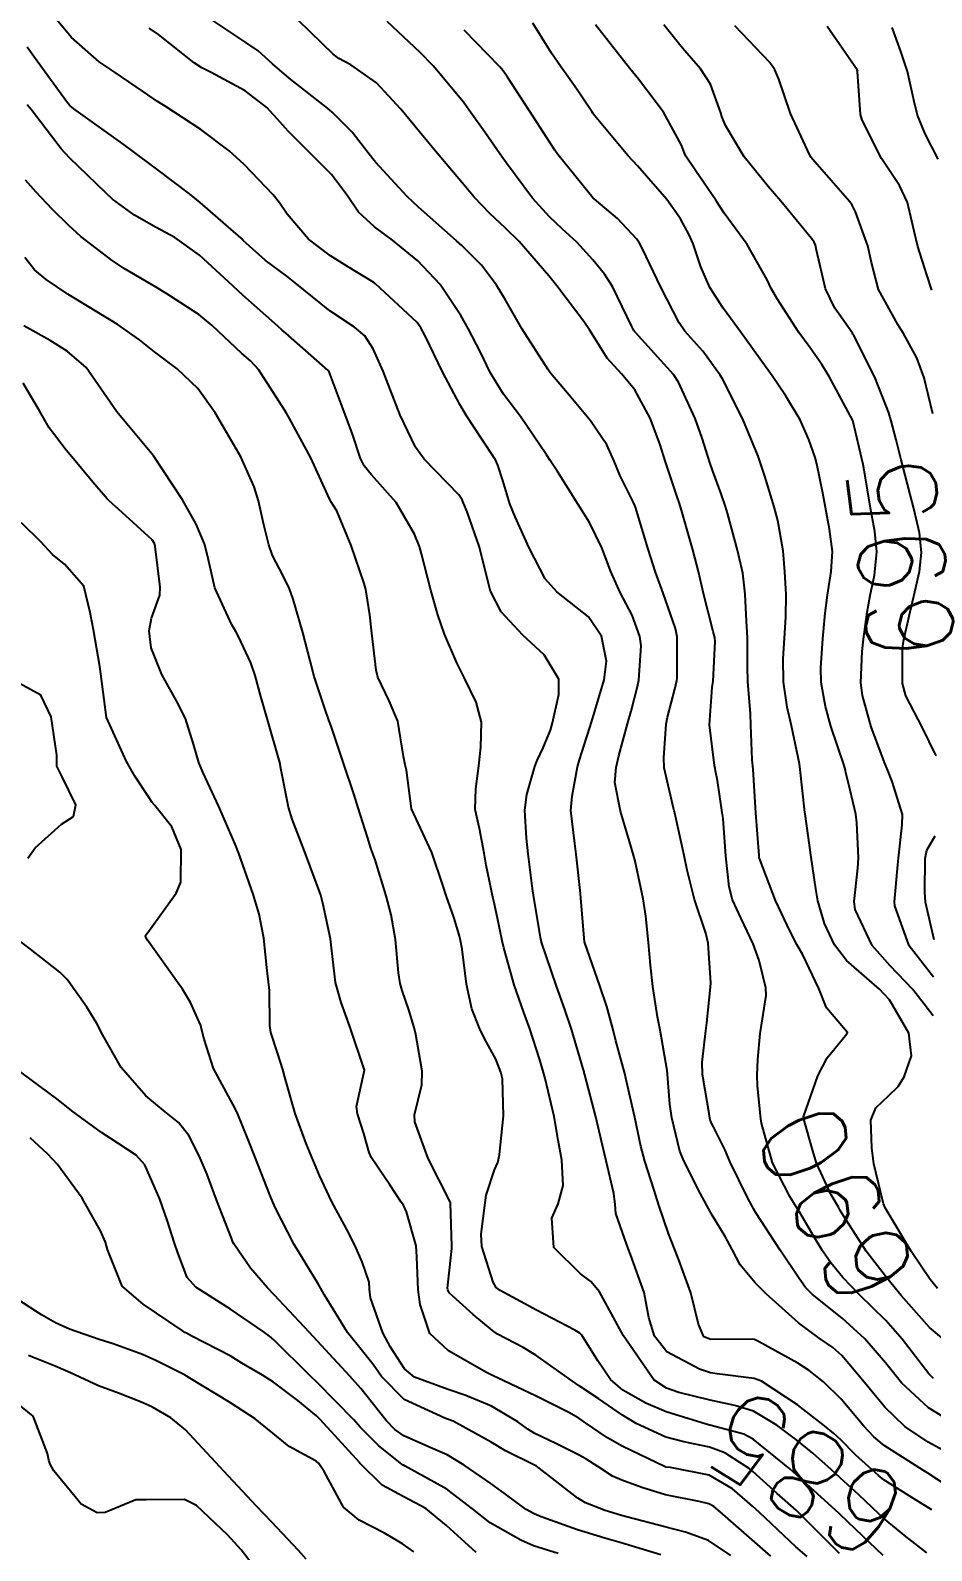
# Model space of a CAD drawing. Header units: metres. Extents: x 298520 to 308411, y 7433745 to 7450750.
# Drawn here: x 300753.3 to 300794.5, y 7444404.1 to 7444473.7 of the extents above; entities that cross this region are included whole.
import ezdxf
from ezdxf.enums import TextEntityAlignment as Align

# ---------------------------------------------------------------- set-up
doc = ezdxf.new("R2010")
doc.units = ezdxf.units.M
doc.header["$LTSCALE"] = 10
for name, color, linetype in [('Cotas', 45, 'Continuous'), ('Curvas de Nivel 1m', 11, 'Continuous'), ('Curvas de Nivel 5m', 15, 'Continuous')]:
    doc.layers.add(name, color=color, linetype=linetype)
doc.styles.add('Style-STANDARD', font='STANDARD.shx')

msp = doc.modelspace()

# ---------------------------------------------------------------- linework, layer by layer
at = {"layer": 'Curvas de Nivel 1m', "flags": 128}
for points, elevation in [([(300795.487, 7444406.915), (300794.342, 7444407.657), (300794.144, 7444407.782), (300792.354, 7444408.929), (300791.871, 7444409.32), (300791.423, 7444409.809), (300790.381, 7444411.039), (300789.576, 7444411.832), (300788.913, 7444412.357), (300788.401, 7444412.691), (300786.597, 7444413.682), (300786.412, 7444413.772), (300786.324, 7444413.783), (300784.412, 7444413.781), (300784.086, 7444413.903), (300783.85, 7444414.477), (300783.49, 7444415.91), (300782.952, 7444417.421), (300782.748, 7444417.917), (300782.47, 7444418.617), (300782.034, 7444419.924), (300781.814, 7444420.606), (300781.385, 7444421.931), (300781.206, 7444422.619), (300780.931, 7444423.936), (300780.558, 7444425.593), (300780.472, 7444425.941), (300780.07, 7444427.44), (300779.942, 7444427.95), (300779.652, 7444429.012), (300779.336, 7444429.959), (300778.633, 7444431.97), (300778.468, 7444433.972), (300778.449, 7444434.178), (300778.253, 7444435.974), (300778.181, 7444436.475), (300778.008, 7444437.977), (300778.059, 7444438.627), (300778.313, 7444439.974), (300778.401, 7444440.3), (300778.744, 7444441.349), (300778.894, 7444441.825), (300778.935, 7444441.967), (300779.011, 7444442.222), (300779.524, 7444443.959), (300779.63, 7444444.806), (300779.412, 7444445.961), (300778.806, 7444446.845), (300777.358, 7444447.985), (300776.829, 7444448.581), (300776.099, 7444449.997), (300775.45, 7444451.419), (300775.218, 7444452.007), (300774.884, 7444453.071), (300774.658, 7444453.781), (300774.549, 7444454.015), (300773.898, 7444455.02), (300773.23, 7444456.035), (300772.921, 7444456.55), (300772.129, 7444458.048), (300771.355, 7444459.66), (300771.144, 7444460.058), (300770.966, 7444460.298), (300769.058, 7444462.079), (300768.993, 7444462.128), (300767.777, 7444462.875), (300767.005, 7444463.355), (300765.989, 7444464.12), (300765.024, 7444465.26), (300764.673, 7444465.779), (300764.378, 7444466.14), (300763.053, 7444467.527), (300762.37, 7444468.167), (300761.073, 7444469.141), (300759.43, 7444470.197), (300759.086, 7444470.422), (300758.449, 7444470.853), (300757.106, 7444471.768), (300756.419, 7444472.237), (300755.124, 7444473.367), (300754.385, 7444474.257)], 687), ([(300795.205, 7444408.62), (300794.356, 7444409.081), (300793.298, 7444409.791), (300792.376, 7444410.677), (300791.443, 7444411.81), (300790.405, 7444413.045), (300789.997, 7444413.414), (300789.375, 7444413.836), (300788.423, 7444414.531), (300786.947, 7444415.865), (300786.448, 7444416.372), (300785.763, 7444417.187), (300785.385, 7444417.886), (300785.068, 7444418.491), (300784.479, 7444419.465), (300784.228, 7444419.903), (300783.927, 7444420.47), (300783.189, 7444421.913), (300782.996, 7444422.393), (300782.626, 7444423.919), (300782.542, 7444424.547), (300782.427, 7444425.921), (300782.408, 7444426.078), (300782.092, 7444427.925), (300781.976, 7444428.539), (300781.752, 7444429.929), (300781.653, 7444430.894), (300781.565, 7444431.931), (300781.439, 7444433.138), (300781.314, 7444433.933), (300780.951, 7444435.656), (300780.873, 7444435.938), (300780.682, 7444436.557), (300780.272, 7444437.946), (300780.025, 7444439.259), (300780.074, 7444439.95), (300780.202, 7444440.477), (300780.604, 7444441.942), (300780.759, 7444442.53), (300781.061, 7444443.646), (300781.113, 7444443.937), (300781.218, 7444445.507), (300781.169, 7444445.936), (300780.807, 7444446.908), (300780.266, 7444447.948), (300779.814, 7444448.937), (300779.434, 7444449.961), (300778.861, 7444451.154), (300778.336, 7444451.975), (300777.388, 7444453.485), (300777.065, 7444453.988), (300776.895, 7444454.246), (300775.698, 7444456.002), (300774.928, 7444457.028), (300774.304, 7444458.02), (300773.869, 7444458.944), (300773.308, 7444460.035), (300772.972, 7444460.618), (300772.02, 7444462.05), (300771.004, 7444463.12), (300769.845, 7444464.072), (300769.019, 7444464.685), (300768.291, 7444465.357), (300767.781, 7444466.099), (300767.047, 7444467.077), (300766.016, 7444468.12), (300765.072, 7444469.057), (300764.562, 7444469.622), (300764.084, 7444470.145), (300763.094, 7444470.91), (300761.543, 7444471.739), (300761.109, 7444471.95), (300760.758, 7444472.184), (300759.126, 7444473.481), (300758.698, 7444473.776)], 688), ([(300795.83, 7444409.758), (300794.376, 7444410.644), (300793.143, 7444411.793), (300792.402, 7444412.704), (300791.456, 7444413.81), (300790.427, 7444414.748), (300789.059, 7444415.841), (300788.751, 7444416.151), (300788.45, 7444416.568), (300787.582, 7444417.859), (300786.48, 7444419.577), (300786.367, 7444419.757), (300786.3, 7444419.873), (300786.09, 7444420.274), (300785.304, 7444421.888), (300785.065, 7444422.439), (300784.529, 7444423.512), (300784.399, 7444423.769), (300784.364, 7444423.902), (300784.329, 7444424.109), (300784.03, 7444425.905), (300784.011, 7444426.463), (300784.188, 7444427.904), (300784.23, 7444428.26), (300784.405, 7444429.902), (300784.409, 7444430.098), (300784.288, 7444431.903), (300784.177, 7444432.365), (300783.663, 7444433.91), (300783.326, 7444435.253), (300783.197, 7444435.915), (300782.763, 7444437.859), (300782.748, 7444437.919), (300782.741, 7444437.957), (300782.705, 7444438.082), (300782.271, 7444439.925), (300782.26, 7444440.395), (300782.37, 7444441.924), (300782.425, 7444442.254), (300782.769, 7444443.527), (300782.863, 7444443.919), (300782.876, 7444444.02), (300782.871, 7444445.919), (300782.799, 7444446.301), (300782.227, 7444447.926), (300781.887, 7444448.875), (300781.542, 7444449.933), (300780.96, 7444451.85), (300780.932, 7444451.939), (300780.874, 7444452.07), (300780.252, 7444453.315), (300779.982, 7444453.954), (300779.651, 7444454.71), (300778.911, 7444455.8), (300778.77, 7444455.971), (300777.928, 7444456.98), (300777.078, 7444457.989), (300776.945, 7444458.17), (300775.773, 7444460.002), (300774.983, 7444461.381), (300774.608, 7444462.016), (300773.909, 7444462.934), (300773.011, 7444463.83), (300772.777, 7444464.042), (300771.028, 7444465.586), (300770.519, 7444466.065), (300769.056, 7444467.639), (300768.707, 7444468.085), (300767.994, 7444469.018), (300767.081, 7444469.929), (300766.867, 7444470.112), (300765.103, 7444471.481), (300764.349, 7444472.141), (300763.695, 7444472.728), (300763.122, 7444473.114), (300761.523, 7444474.176)], 689), ([(300795.086, 7444413.77), (300794.421, 7444414.323), (300793.129, 7444415.793), (300792.451, 7444416.614), (300791.526, 7444417.809), (300790.479, 7444419.431), (300790.337, 7444419.678), (300790.25, 7444419.823), (300789.92, 7444420.4), (300789.255, 7444421.839), (300789.077, 7444422.4), (300788.668, 7444423.848), (300788.655, 7444423.969), (300789.305, 7444425.839), (300789.739, 7444426.658), (300790.581, 7444427.69), (300790.645, 7444427.756), (300790.669, 7444427.819), (300790.584, 7444427.92), (300789.709, 7444428.948), (300789.361, 7444429.839), (300788.626, 7444431.373), (300788.357, 7444431.853), (300788.049, 7444432.446), (300787.38, 7444433.863), (300786.671, 7444435.711), (300786.632, 7444435.83), (300786.628, 7444435.871), (300786.621, 7444435.923), (300786.48, 7444437.872), (300786.459, 7444438.119), (300786.346, 7444439.874), (300786.31, 7444440.293), (300786.248, 7444441.875), (300786.226, 7444442.408), (300786.103, 7444443.877), (300786.087, 7444444.57), (300786.089, 7444445.877), (300786.044, 7444446.638), (300785.988, 7444447.878), (300785.879, 7444448.833), (300785.636, 7444449.882), (300785.174, 7444451.581), (300785.079, 7444451.888), (300784.879, 7444452.46), (300784.503, 7444453.51), (300784.374, 7444453.898), (300784.017, 7444455.016), (300783.688, 7444455.908), (300782.938, 7444457.576), (300782.708, 7444457.922), (300780.962, 7444459.842), (300780.915, 7444459.893), (300780.884, 7444459.941), (300780.789, 7444460.12), (300779.909, 7444461.956), (300779.546, 7444462.509), (300779.005, 7444463.175), (300778.272, 7444463.977), (300777.62, 7444464.582), (300777.024, 7444465.133), (300776.243, 7444465.998), (300775.057, 7444467.59), (300774.761, 7444468.015), (300774.06, 7444469.012), (300773.339, 7444470.036), (300773.232, 7444470.185), (300773.086, 7444470.382), (300771.703, 7444472.054), (300771.112, 7444472.658), (300769.602, 7444474.075)], 691), ([(300794.781, 7444416.11), (300794.45, 7444416.526), (300793.594, 7444417.789), (300792.481, 7444419.642), (300792.395, 7444419.801), (300792.311, 7444419.976), (300791.878, 7444421.806), (300791.783, 7444422.545), (300791.742, 7444423.808), (300791.967, 7444424.377), (300792.544, 7444424.916), (300792.989, 7444425.355), (300793.27, 7444425.793), (300793.605, 7444426.751), (300793.471, 7444427.791), (300792.598, 7444429.312), (300792.127, 7444429.805), (300790.622, 7444431.109), (300790.074, 7444431.828), (300789.621, 7444432.814), (300789.315, 7444433.84), (300789.216, 7444434.399), (300789.008, 7444435.845), (300788.728, 7444437.824), (300788.727, 7444437.85), (300788.721, 7444437.868), (300788.705, 7444438.033), (300788.509, 7444439.852), (300788.466, 7444440.114), (300788.099, 7444441.857), (300787.914, 7444442.706), (300787.741, 7444443.86), (300787.726, 7444444.918), (300787.782, 7444445.86), (300787.842, 7444446.825), (300787.854, 7444447.86), (300787.8, 7444448.893), (300787.727, 7444449.861), (300787.479, 7444451.249), (300787.313, 7444451.866), (300786.887, 7444453.271), (300786.691, 7444453.872), (300786.572, 7444454.197), (300785.878, 7444455.88), (300784.941, 7444457.73), (300784.844, 7444457.891), (300784.046, 7444458.996), (300783.229, 7444459.916), (300782.968, 7444460.287), (300782.127, 7444461.929), (300781.277, 7444463.671), (300781.143, 7444463.939), (300781.015, 7444464.134), (300780.14, 7444465.069), (300779.071, 7444465.96), (300779.033, 7444465.999), (300777.406, 7444467.985), (300777.265, 7444468.187), (300777.068, 7444468.5), (300776.102, 7444470), (300775.098, 7444471.524), (300774.902, 7444471.814), (300774.734, 7444472.016), (300773.128, 7444473.685)], 692), ([(300794.591, 7444428.588), (300793.653, 7444429.789), (300792.619, 7444430.864), (300791.8, 7444431.808), (300791.022, 7444433.443), (300790.971, 7444433.817), (300791.147, 7444435.337), (300791.175, 7444435.815), (300791.1, 7444437.413), (300791.048, 7444437.817), (300790.717, 7444439.236), (300790.6, 7444439.7), (300790.572, 7444439.822), (300790.513, 7444440.036), (300789.907, 7444441.833), (300789.661, 7444442.735), (300789.467, 7444443.84), (300789.448, 7444444.508), (300789.538, 7444445.839), (300789.639, 7444447.01), (300789.749, 7444447.836), (300789.92, 7444448.92), (300789.976, 7444449.833), (300789.845, 7444450.848), (300789.657, 7444451.838), (300789.535, 7444452.496), (300789.26, 7444453.844), (300789.183, 7444454.133), (300788.904, 7444454.953), (300788.497, 7444455.854), (300787.825, 7444456.966), (300787.214, 7444457.867), (300786.947, 7444458.25), (300785.768, 7444459.882), (300784.979, 7444460.968), (300784.372, 7444461.899), (300783.948, 7444462.852), (300783.602, 7444463.911), (300783.423, 7444464.32), (300783.024, 7444465.044), (300782.403, 7444465.926), (300781.056, 7444467.466), (300780.615, 7444467.944), (300779.081, 7444469.779), (300779.01, 7444469.888), (300778.965, 7444469.962), (300778.205, 7444471.084), (300777.56, 7444471.983), (300777.112, 7444472.626), (300776.264, 7444473.999)], 693), ([(300794.611, 7444430.345), (300793.49, 7444431.791), (300792.833, 7444433.616), (300792.824, 7444433.798), (300792.978, 7444435.489), (300792.998, 7444435.797), (300793.166, 7444437.326), (300793.182, 7444437.795), (300792.718, 7444439.298), (300792.509, 7444439.802), (300792.359, 7444440.174), (300791.751, 7444441.81), (300791.349, 7444443.233), (300791.279, 7444443.815), (300791.346, 7444445.256), (300791.402, 7444445.814), (300791.568, 7444447.056), (300791.705, 7444447.811), (300791.899, 7444448.742), (300792.019, 7444449.808), (300791.926, 7444450.74), (300791.724, 7444451.811), (300791.498, 7444453.203), (300791.379, 7444453.815), (300790.913, 7444455.82), (300789.828, 7444457.837), (300789.496, 7444458.389), (300788.956, 7444459.145), (300788.437, 7444459.855), (300787.451, 7444461.392), (300787.182, 7444461.868), (300786.989, 7444462.258), (300786.075, 7444463.879), (300785.027, 7444465.303), (300784.794, 7444465.657), (300784.643, 7444465.896), (300783.711, 7444467.253), (300783.268, 7444467.917), (300783.204, 7444468.058), (300783.068, 7444468.426), (300782.241, 7444469.928), (300781.098, 7444471.439), (300780.686, 7444471.944), (300779.132, 7444473.922)], 694), ([(300794.57, 7444456.123), (300794.183, 7444457.781), (300793.847, 7444458.682), (300793.239, 7444459.796), (300793.132, 7444459.964), (300792.967, 7444460.207), (300792.09, 7444461.809), (300791.766, 7444463.047), (300791.598, 7444463.814), (300791.028, 7444465.367), (300790.881, 7444465.672), (300790.769, 7444465.824), (300789.062, 7444467.78), (300789.009, 7444467.851), (300788.922, 7444467.994), (300788.053, 7444469.86), (300787.527, 7444471.437), (300787.349, 7444471.868), (300787.108, 7444472.202), (300785.511, 7444473.886)], 696), ([(300794.526, 7444461.777), (300794.294, 7444462.48), (300793.885, 7444463.787), (300793.718, 7444464.487), (300793.414, 7444465.794), (300793.044, 7444466.572), (300792.231, 7444467.808), (300791.335, 7444469.563), (300791.264, 7444469.818), (300791.128, 7444471.795), (300791.125, 7444471.82), (300791.104, 7444471.862), (300789.734, 7444473.841)], 697), ([(300794.814, 7444467.774), (300794.228, 7444468.936), (300793.874, 7444469.788), (300793.717, 7444470.418), (300793.421, 7444471.795), (300793.117, 7444472.71), (300792.718, 7444473.804)], 698), ([(300794.523, 7444405.975), (300794.326, 7444406.108), (300793.495, 7444406.624), (300792.338, 7444407.353), (300792.091, 7444407.554), (300791.798, 7444407.808), (300791.029, 7444408.499), (300790.357, 7444409.184), (300790.025, 7444409.491), (300789.617, 7444409.831), (300788.377, 7444410.792), (300786.738, 7444411.867), (300786.394, 7444411.996), (300784.698, 7444412.198), (300784.396, 7444412.249), (300783.89, 7444412.413), (300782.406, 7444413.212), (300781.828, 7444413.926), (300781.576, 7444414.778), (300781.361, 7444415.931), (300780.729, 7444417.669), (300780.632, 7444417.938), (300780.468, 7444418.417), (300780.067, 7444419.535), (300780.034, 7444419.947), (300779.977, 7444420.461), (300779.62, 7444421.953), (300779.407, 7444422.842), (300779.144, 7444423.961), (300778.642, 7444425.889), (300778.617, 7444425.969), (300778.608, 7444426.014), (300778.565, 7444426.161), (300778.035, 7444427.975), (300777.745, 7444428.825), (300777.325, 7444429.983), (300776.663, 7444431.959), (300776.655, 7444431.99), (300776.634, 7444432.098), (300776.315, 7444433.993), (300776.249, 7444434.402), (300776.055, 7444435.996), (300775.974, 7444436.707), (300775.901, 7444437.998), (300775.993, 7444438.714), (300776.359, 7444439.994), (300776.457, 7444440.262), (300776.736, 7444440.841), (300777.078, 7444441.657), (300777.167, 7444441.986), (300777.457, 7444443.292), (300777.462, 7444443.983), (300776.784, 7444445.101), (300775.801, 7444446), (300774.809, 7444447.065), (300774.332, 7444448.017), (300774.025, 7444449.212), (300773.83, 7444450.025), (300773.264, 7444451.637), (300773.093, 7444452.037), (300773.026, 7444452.189), (300772.877, 7444452.415), (300771.295, 7444454.056), (300770.898, 7444454.609), (300770.191, 7444456.067), (300769.721, 7444457.282), (300769.408, 7444458.075), (300768.953, 7444459.103), (300768.574, 7444459.7), (300768.106, 7444460.093), (300766.974, 7444460.843), (300765.383, 7444462.126), (300764.996, 7444462.422), (300764.018, 7444463.159), (300763.012, 7444464.061), (300762.908, 7444464.161), (300761.029, 7444465.803), (300760.547, 7444466.185), (300759.05, 7444467.315), (300757.847, 7444468.218), (300757.39, 7444468.549), (300757.068, 7444468.778), (300755.248, 7444470.081), (300755.083, 7444470.211), (300755.048, 7444470.25), (300754.915, 7444470.422), (300753.58, 7444472.265), (300753.119, 7444472.91)], 686), ([(300792.294, 7444403.894), (300791.044, 7444405.087), (300790.322, 7444405.779), (300790.268, 7444405.831), (300788.34, 7444407.585), (300788.033, 7444407.853), (300786.356, 7444409.21), (300785.924, 7444409.442), (300784.363, 7444409.861), (300784.198, 7444409.902), (300782.371, 7444410.463), (300781.439, 7444410.867), (300780.386, 7444411.454), (300779.813, 7444411.949), (300779.245, 7444412.801), (300778.507, 7444413.969), (300778.414, 7444414.071), (300778.186, 7444414.202), (300776.43, 7444415.114), (300774.771, 7444416.015), (300774.58, 7444416.154), (300774.447, 7444416.396), (300773.937, 7444418.025), (300773.9, 7444418.594), (300774.083, 7444420.024), (300774.131, 7444420.381), (300774.506, 7444421.531), (300774.656, 7444421.873), (300774.7, 7444422.017), (300774.733, 7444422.235), (300774.92, 7444424.006), (300774.87, 7444425.695), (300774.799, 7444426.008), (300774.569, 7444426.604), (300774.071, 7444427.511), (300773.824, 7444428.021), (300773.474, 7444428.909), (300773.233, 7444430.031), (300773.033, 7444431.628), (300772.958, 7444432.035), (300772.893, 7444432.293), (300772.643, 7444433.095), (300772.308, 7444434.043), (300772.144, 7444434.561), (300771.638, 7444436.05), (300770.703, 7444438.06), (300770.476, 7444439.82), (300770.424, 7444440.064), (300770.345, 7444440.45), (300770.083, 7444442.07), (300769.689, 7444443.003), (300769.168, 7444444.084), (300769.089, 7444444.398), (300768.89, 7444446.089), (300768.805, 7444446.928), (300768.624, 7444448.092), (300768.55, 7444448.369), (300767.951, 7444450.099), (300767.289, 7444451.683), (300767.023, 7444452.108), (300766.965, 7444452.2), (300766.876, 7444452.402), (300766.097, 7444454.118), (300765.123, 7444455.916), (300764.999, 7444456.129), (300764.915, 7444456.281), (300763.703, 7444458.149), (300763.339, 7444458.546), (300762.95, 7444458.893), (300761.58, 7444460.174), (300760.97, 7444460.672), (300759.629, 7444461.548), (300758.989, 7444461.93), (300758.525, 7444462.207), (300757.557, 7444462.78), (300757.002, 7444463.144), (300755.571, 7444464.244), (300755.018, 7444464.737), (300754.259, 7444465.495), (300753.529, 7444466.273), (300753.041, 7444466.823)], 684), ([(300790.295, 7444403.982), (300788.442, 7444405.849), (300788.324, 7444405.964), (300787.454, 7444406.736), (300786.342, 7444407.729), (300786.265, 7444407.794), (300786.168, 7444407.873), (300785.052, 7444408.592), (300784.352, 7444408.848), (300783.176, 7444409.09), (300782.357, 7444409.308), (300780.992, 7444409.934), (300780.368, 7444410.308), (300779.28, 7444411.056), (300778.388, 7444411.66), (300777.924, 7444411.975), (300776.404, 7444413.062), (300775.823, 7444413.415), (300774.652, 7444414.016), (300774.415, 7444414.179), (300773.539, 7444414.916), (300772.441, 7444415.903), (300772.372, 7444416.041), (300772.36, 7444416.125), (300772.452, 7444416.943), (300772.56, 7444417.941), (300772.56, 7444418.039), (300772.5, 7444420.023), (300772.495, 7444420.04), (300772.483, 7444420.079), (300771.472, 7444422.05), (300770.857, 7444423.729), (300770.842, 7444424.057), (300771.177, 7444425.431), (300771.195, 7444426.054), (300770.913, 7444427.723), (300770.836, 7444428.057), (300770.591, 7444428.865), (300770.279, 7444429.744), (300770.184, 7444430.066), (300770.121, 7444430.557), (300769.985, 7444432.07), (300769.782, 7444433.211), (300769.557, 7444434.076), (300769.04, 7444435.722), (300768.904, 7444436.087), (300768.847, 7444436.25), (300768.69, 7444436.758), (300768.268, 7444438.094), (300768.064, 7444438.742), (300767.617, 7444440.101), (300767.026, 7444441.83), (300766.927, 7444442.108), (300766.758, 7444442.592), (300766.257, 7444444.115), (300766.07, 7444444.827), (300765.737, 7444446.121), (300765.297, 7444447.644), (300765.132, 7444448.127), (300764.829, 7444448.719), (300764.348, 7444449.647), (300764.182, 7444450.14), (300763.955, 7444451.045), (300763.702, 7444452.148), (300763.515, 7444452.786), (300762.893, 7444454.16), (300761.718, 7444456.172), (300760.93, 7444457.289), (300759.983, 7444458.19), (300758.951, 7444458.961), (300758.252, 7444459.507), (300757.236, 7444460.226), (300756.965, 7444460.395), (300756.584, 7444460.619), (300754.983, 7444461.603), (300753.99, 7444462.265), (300753.446, 7444462.722), (300753.003, 7444463.283)], 683), ([(300788.828, 7444403.845), (300788.299, 7444404.288), (300786.637, 7444405.867), (300786.326, 7444406.152), (300785.398, 7444406.949), (300784.34, 7444407.561), (300782.559, 7444407.918), (300782.343, 7444407.94), (300782.32, 7444407.943), (300780.352, 7444408.891), (300779.681, 7444409.275), (300778.674, 7444409.965), (300778.366, 7444410.175), (300777.915, 7444410.429), (300776.381, 7444411.194), (300774.644, 7444412.016), (300774.474, 7444412.099), (300774.394, 7444412.141), (300774.15, 7444412.268), (300772.405, 7444413.249), (300771.544, 7444414.049), (300771.104, 7444415.382), (300771.014, 7444416.054), (300770.954, 7444417.559), (300770.917, 7444418.055), (300770.478, 7444419.615), (300770.339, 7444419.92), (300770.242, 7444420.064), (300769.716, 7444420.85), (300768.88, 7444422.084), (300768.765, 7444422.336), (300768.524, 7444423.199), (300768.245, 7444424.093), (300768.194, 7444424.438), (300768.563, 7444426.09), (300767.89, 7444428.097), (300767.497, 7444429.198), (300767.238, 7444430.104), (300767.041, 7444431.692), (300766.995, 7444432.106), (300766.649, 7444433.735), (300766.553, 7444434.111), (300766.5, 7444434.267), (300765.807, 7444436.119), (300765.245, 7444437.577), (300765.077, 7444438.126), (300764.721, 7444439.971), (300764.698, 7444440.106), (300764.693, 7444440.13), (300764.682, 7444440.172), (300764.117, 7444442.14), (300763.808, 7444443.189), (300763.551, 7444444.148), (300763.361, 7444444.734), (300762.791, 7444445.932), (300762.665, 7444446.161), (300762.482, 7444446.479), (300761.71, 7444448.171), (300761.373, 7444449.639), (300761.24, 7444450.176), (300760.856, 7444451.075), (300760.232, 7444452.186), (300758.893, 7444454.2), (300757.987, 7444455.297), (300757.222, 7444456.225), (300756.919, 7444456.664), (300755.814, 7444458.241), (300754.95, 7444458.995), (300754.169, 7444459.475), (300752.962, 7444460.16)], 682), ([(300787.155, 7444403.861), (300786.304, 7444404.609), (300784.836, 7444405.892), (300784.556, 7444406.128), (300784.327, 7444406.261), (300783.874, 7444406.358), (300782.33, 7444406.667), (300781.257, 7444407.007), (300780.337, 7444407.333), (300779.916, 7444407.524), (300779.243, 7444407.957), (300778.691, 7444408.31), (300778.348, 7444408.502), (300777.318, 7444409.015), (300776.358, 7444409.475), (300776.034, 7444409.669), (300775.573, 7444410.002), (300774.374, 7444410.731), (300773.193, 7444411.22), (300772.385, 7444411.489), (300770.85, 7444412.055), (300770.397, 7444412.427), (300769.756, 7444413.42), (300769.398, 7444414.075), (300768.838, 7444415.683), (300768.794, 7444416.085), (300768.766, 7444416.405), (300768.455, 7444417.321), (300768.121, 7444418.093), (300767.753, 7444418.814), (300767.054, 7444420.104), (300766.5, 7444421.271), (300766.148, 7444422.114), (300765.891, 7444422.744), (300765.38, 7444424.122), (300764.906, 7444425.778), (300764.813, 7444426.128), (300764.57, 7444426.886), (300764.267, 7444427.821), (300764.223, 7444428.135), (300764.205, 7444429.742), (300764.171, 7444430.136), (300764.106, 7444430.642), (300763.947, 7444432.14), (300763.731, 7444433.231), (300763.462, 7444434.148), (300762.785, 7444436.054), (300762.742, 7444436.159), (300762.728, 7444436.204), (300762.685, 7444436.328), (300761.892, 7444438.168), (300761.157, 7444439.737), (300760.977, 7444440.177), (300760.736, 7444441.02), (300760.359, 7444442.184), (300759.949, 7444443), (300759.279, 7444444.195), (300758.791, 7444445.419), (300758.702, 7444446.202), (300758.809, 7444446.774), (300759.185, 7444447.829), (300759.198, 7444448.196), (300758.984, 7444450.056), (300758.949, 7444450.199), (300758.845, 7444450.355), (300757.466, 7444451.618), (300756.872, 7444452.143), (300756.779, 7444452.231), (300756.118, 7444453), (300755.078, 7444454.248), (300754.895, 7444454.46), (300754.124, 7444455.481), (300753.677, 7444456.269), (300752.932, 7444457.527)], 681), ([(300753.151, 7444435.798), (300753.487, 7444436.268), (300754.694, 7444437.351), (300755.245, 7444437.697), (300755.343, 7444438.244), (300754.716, 7444439.517), (300754.474, 7444440.007), (300754.469, 7444440.254), (300754.469, 7444440.511), (300754.215, 7444442.258), (300753.748, 7444443.25), (300752.768, 7444443.794)], 679), ([(300782.127, 7444403.922), (300780.301, 7444404.477), (300779.567, 7444404.688), (300778.309, 7444405.066), (300776.643, 7444405.661), (300776.32, 7444405.791), (300775.966, 7444405.995), (300775.02, 7444406.7), (300774.335, 7444407.179), (300773.128, 7444408.032), (300772.347, 7444408.497), (300771.571, 7444408.828), (300770.356, 7444409.366), (300769.942, 7444409.65), (300769.555, 7444410.072), (300768.385, 7444411.53), (300767.894, 7444412.095), (300766.409, 7444413.693), (300766.022, 7444414.114), (300764.438, 7444415.801), (300764.113, 7444416.135), (300763.341, 7444417.036), (300762.573, 7444418.158), (300762.538, 7444418.233), (300762.465, 7444418.407), (300761.787, 7444420.167), (300761.354, 7444421.317), (300760.995, 7444422.175), (300760.522, 7444423.112), (300760.051, 7444423.71), (300759.44, 7444424.196), (300758.544, 7444424.93), (300757.424, 7444426.221), (300756.578, 7444427.702), (300756.306, 7444428.233), (300755.848, 7444428.98), (300754.952, 7444430.247), (300754.608, 7444430.586), (300753.268, 7444431.626), (300752.63, 7444432.118)], 679), ([(300777.422, 7444403.979), (300776.298, 7444404.335), (300775.71, 7444404.59), (300774.313, 7444405.385), (300773.506, 7444406.028), (300772.332, 7444406.927), (300770.421, 7444407.981), (300770.342, 7444408.018), (300770.314, 7444408.032), (300770.278, 7444408.061), (300769.197, 7444408.923), (300768.36, 7444409.77), (300768.067, 7444410.093), (300766.388, 7444411.804), (300766.079, 7444412.113), (300764.409, 7444413.757), (300764.206, 7444413.929), (300763.923, 7444414.137), (300762.428, 7444415.163), (300760.834, 7444416.176), (300760.447, 7444416.609), (300760.016, 7444417.745), (300759.864, 7444418.189), (300759.521, 7444419.241), (300759.185, 7444420.199), (300758.506, 7444421.773), (300758.114, 7444422.214), (300756.523, 7444423.251), (300755.157, 7444424.244), (300754.54, 7444424.734), (300752.822, 7444426.013)], 678), ([(300773.678, 7444404.026), (300772.311, 7444405.258), (300771.372, 7444406.05), (300770.328, 7444406.597), (300769.366, 7444407.107), (300768.379, 7444408.089), (300768.359, 7444408.106), (300768.343, 7444408.127), (300766.537, 7444410.108), (300766.365, 7444410.279), (300765.505, 7444410.99), (300764.388, 7444411.827), (300763.883, 7444412.138), (300762.943, 7444412.697), (300762.402, 7444413.022), (300760.654, 7444413.934), (300760.412, 7444414.061), (300760.333, 7444414.102), (300760.206, 7444414.183), (300758.431, 7444415.385), (300757.465, 7444416.22), (300756.801, 7444417.885), (300756.702, 7444418.228), (300756.468, 7444418.746), (300755.628, 7444420.239), (300754.506, 7444421.779), (300754.059, 7444422.257), (300753.254, 7444423.003)], 677), ([(300770.82, 7444404.055), (300770.298, 7444404.425), (300769.467, 7444404.912), (300768.314, 7444405.51), (300767.603, 7444406.097), (300766.714, 7444407.732), (300766.467, 7444408.109), (300766.344, 7444408.214), (300765.107, 7444408.885), (300764.356, 7444409.484), (300763.549, 7444410.148), (300762.38, 7444410.9), (300760.56, 7444412.009), (300760.392, 7444412.113), (300760.348, 7444412.136), (300760.262, 7444412.182), (300759.01, 7444412.812), (300758.402, 7444413.092), (300757.058, 7444413.572), (300756.408, 7444413.777), (300755.055, 7444414.244), (300754.417, 7444414.531), (300753.774, 7444414.909), (300752.435, 7444415.773)], 676), ([(300764.275, 7444402.384), (300762.919, 7444404.154), (300762.303, 7444404.818), (300760.876, 7444406.174), (300760.326, 7444406.454), (300758.558, 7444406.439), (300758.325, 7444406.445), (300758.093, 7444406.444), (300757.572, 7444406.218), (300756.685, 7444405.859), (300756.317, 7444405.851), (300755.594, 7444406.237), (300754.338, 7444407.761), (300754.167, 7444408.078), (300754.111, 7444408.253), (300754.048, 7444408.554), (300753.389, 7444410.265), (300752.834, 7444410.73)], 674)]:
    msp.add_lwpolyline(points, dxfattribs=dict(at, elevation=elevation))
at = {"layer": 'Curvas de Nivel 5m', "flags": 128}
for points, elevation in [([(300794.606, 7444411.988), (300794.397, 7444412.198), (300793.164, 7444413.792), (300792.425, 7444414.637), (300791.218, 7444415.812), (300790.451, 7444416.614), (300789.906, 7444417.277), (300789.518, 7444417.834), (300789.12, 7444418.491), (300788.48, 7444419.587), (300788.321, 7444419.852), (300788.024, 7444420.321), (300787.24, 7444421.863), (300786.726, 7444423.674), (300786.698, 7444423.868), (300786.556, 7444425.384), (300786.531, 7444425.87), (300786.57, 7444426.583), (300786.677, 7444427.774), (300786.689, 7444427.869), (300786.947, 7444429.519), (300786.937, 7444429.867), (300786.622, 7444431.12), (300786.348, 7444431.874), (300785.796, 7444433.034), (300785.406, 7444433.889), (300785.254, 7444434.486), (300785.097, 7444435.894), (300784.971, 7444437.615), (300784.938, 7444437.888), (300784.718, 7444439.356), (300784.627, 7444439.797), (300784.61, 7444439.892), (300784.585, 7444440.032), (300784.351, 7444441.896), (300784.475, 7444443.6), (300784.512, 7444443.894), (300784.605, 7444445.707), (300784.589, 7444445.893), (300784.526, 7444446.165), (300784.071, 7444447.901), (300783.846, 7444448.918), (300783.594, 7444449.909), (300783.073, 7444451.714), (300783.015, 7444451.918), (300782.979, 7444452.023), (300782.877, 7444452.329), (300782.331, 7444453.926), (300782.082, 7444454.747), (300781.642, 7444455.933), (300780.932, 7444457.226), (300780.321, 7444457.949), (300779.671, 7444458.68), (300778.961, 7444459.806), (300778.866, 7444459.971), (300778.595, 7444460.347), (300777.359, 7444461.986), (300776.997, 7444462.436), (300775.635, 7444464.004), (300775.019, 7444464.624), (300774.292, 7444465.287), (300773.585, 7444466.032), (300773.043, 7444466.679), (300771.892, 7444468.052), (300771.073, 7444469.036), (300770.223, 7444470.069), (300769.101, 7444471.272), (300767.939, 7444472.098), (300767.391, 7444472.381), (300767.118, 7444472.583), (300765.544, 7444474.126)], 690), ([(300794.733, 7444440.475), (300794.086, 7444441.787), (300793.344, 7444443.217), (300793.179, 7444443.796), (300793.183, 7444445.402), (300793.251, 7444445.795), (300793.543, 7444447.061), (300793.71, 7444447.791), (300793.961, 7444448.91), (300794.062, 7444449.782), (300793.961, 7444450.679), (300793.701, 7444451.788), (300793.532, 7444452.443), (300793.187, 7444453.796), (300793.128, 7444454.029), (300792.904, 7444454.94), (300792.669, 7444455.802), (300792.555, 7444456.167), (300791.913, 7444457.81), (300790.962, 7444459.706), (300790.92, 7444459.778), (300790.891, 7444459.821), (300790.096, 7444460.955), (300789.667, 7444461.84), (300789.243, 7444463.613), (300789.2, 7444463.847), (300789.142, 7444463.976), (300789.016, 7444464.15), (300787.62, 7444465.864), (300787.043, 7444466.534), (300785.94, 7444467.881), (300785.077, 7444469.32), (300784.915, 7444469.726), (300784.865, 7444469.893), (300784.405, 7444471.21), (300783.942, 7444471.907), (300783.117, 7444472.856), (300782.255, 7444473.929)], 695), ([(300794.296, 7444404.019), (300793.341, 7444404.756), (300792.32, 7444405.605), (300792.102, 7444405.803), (300791.187, 7444406.672), (300790.339, 7444407.447), (300789.924, 7444407.834), (300789.088, 7444408.577), (300788.356, 7444409.163), (300787.432, 7444409.859), (300786.372, 7444410.494), (300785.506, 7444410.753), (300784.379, 7444410.995), (300782.946, 7444411.352), (300782.387, 7444411.541), (300781.799, 7444411.926), (300780.413, 7444413.94), (300779.313, 7444415.957), (300778.913, 7444416.428), (300778.451, 7444416.779), (300777.23, 7444417.982), (300777.127, 7444419.333), (300777.417, 7444419.981), (300777.653, 7444420.821), (300777.588, 7444421.979), (300777.431, 7444422.89), (300777.241, 7444423.983), (300776.826, 7444425.72), (300776.749, 7444425.988), (300776.569, 7444426.609), (300776.13, 7444427.995), (300775.858, 7444428.73), (300775.405, 7444430.002), (300774.936, 7444431.699), (300774.861, 7444432.008), (300774.643, 7444433.05), (300774.472, 7444433.834), (300774.436, 7444434.013), (300774.131, 7444435.481), (300774.044, 7444436.019), (300773.821, 7444437.15), (300773.627, 7444438.026), (300773.651, 7444438.965), (300773.795, 7444440.024), (300773.887, 7444440.871), (300773.916, 7444442.023), (300773.674, 7444442.938), (300773.144, 7444444.034), (300773.014, 7444444.275), (300772.78, 7444444.731), (300772.222, 7444446.046), (300771.923, 7444446.932), (300771.59, 7444448.052), (300771.168, 7444449.728), (300771.077, 7444450.058), (300770.851, 7444450.628), (300770.003, 7444452.069), (300768.885, 7444453.338), (300768.546, 7444453.742), (300768.382, 7444454.088), (300768.006, 7444455.195), (300767.667, 7444456.099), (300766.942, 7444458.041), (300766.893, 7444458.11), (300764.96, 7444459.814), (300764.79, 7444459.961), (300764.593, 7444460.136), (300762.984, 7444461.551), (300762.33, 7444462.167), (300761.005, 7444463.391), (300759.87, 7444464.191), (300759.017, 7444464.654), (300758.028, 7444465.22), (300757.03, 7444465.951), (300756.723, 7444466.233), (300755.057, 7444467.84), (300754.677, 7444468.254), (300753.296, 7444470.053), (300753.123, 7444470.27)], 685), ([(300785.322, 7444403.885), (300784.303, 7444404.578), (300783.256, 7444404.964), (300782.312, 7444405.202), (300780.608, 7444405.648), (300780.32, 7444405.727), (300779.573, 7444405.951), (300778.669, 7444406.308), (300778.328, 7444406.514), (300776.413, 7444407.989), (300776.343, 7444408.03), (300775.014, 7444408.675), (300774.354, 7444409.083), (300772.621, 7444410.037), (300772.364, 7444410.135), (300772.232, 7444410.175), (300770.378, 7444411.034), (300769.34, 7444412.076), (300768.948, 7444412.631), (300768.405, 7444413.313), (300767.782, 7444414.096), (300766.709, 7444415.838), (300766.567, 7444416.109), (300766.445, 7444416.327), (300765.336, 7444418.121), (300764.479, 7444419.782), (300764.375, 7444420.025), (300764.328, 7444420.132), (300764.229, 7444420.391), (300763.546, 7444422.145), (300763.254, 7444422.883), (300762.733, 7444424.157), (300762.539, 7444424.543), (300761.649, 7444426.169), (300761.226, 7444427.523), (300761.057, 7444428.175), (300760.593, 7444429.19), (300760.22, 7444429.807), (300759.953, 7444430.19), (300758.63, 7444432.043), (300758.54, 7444432.211), (300758.555, 7444432.289), (300758.635, 7444432.402), (300759.937, 7444434.191), (300760.153, 7444434.695), (300760.171, 7444436.188), (300759.733, 7444437.234), (300758.954, 7444438.206), (300758.843, 7444438.347), (300758.706, 7444438.563), (300758.053, 7444439.546), (300757.661, 7444440.216), (300756.753, 7444442.23), (300756.49, 7444444.233), (300756.441, 7444444.57), (300756.148, 7444446.237), (300756.006, 7444447.043), (300755.711, 7444448.241), (300754.833, 7444449.242), (300754.275, 7444449.696), (300753.741, 7444450.267), (300752.856, 7444451.147)], 680), ([(300794.636, 7444432.058), (300794.237, 7444433.784), (300794.204, 7444434.238), (300794.229, 7444435.784), (300794.304, 7444436.159), (300794.688, 7444436.817)], 695), ([(300765.896, 7444403.723), (300765.545, 7444404.121), (300764.312, 7444405.423), (300763.62, 7444406.147), (300762.337, 7444407.525), (300761.738, 7444408.166), (300760.365, 7444409.641), (300759.691, 7444410.19), (300758.848, 7444410.673), (300758.38, 7444410.898), (300757.293, 7444411.312), (300756.387, 7444411.659), (300755.108, 7444412.243), (300754.396, 7444412.557), (300753.176, 7444413.044)], 675)]:
    msp.add_lwpolyline(points, dxfattribs=dict(at, elevation=elevation))

# ---------------------------------------------------------------- texts
at = {"layer": 'Cotas', "style": 'Style-STANDARD'}
for s, rotation, p in [('695', 97.19541, (300793.133, 7444449.462, 695)), ('690', 117.4483, (300790.151, 7444419.94, 690)), ('685', 148.33045, (300788.796, 7444407.598, 685))]:
    msp.add_text(s, height=4, rotation=rotation, dxfattribs=at).set_placement(p, align=Align.MIDDLE_CENTER)

doc.saveas('drawing.dxf')
